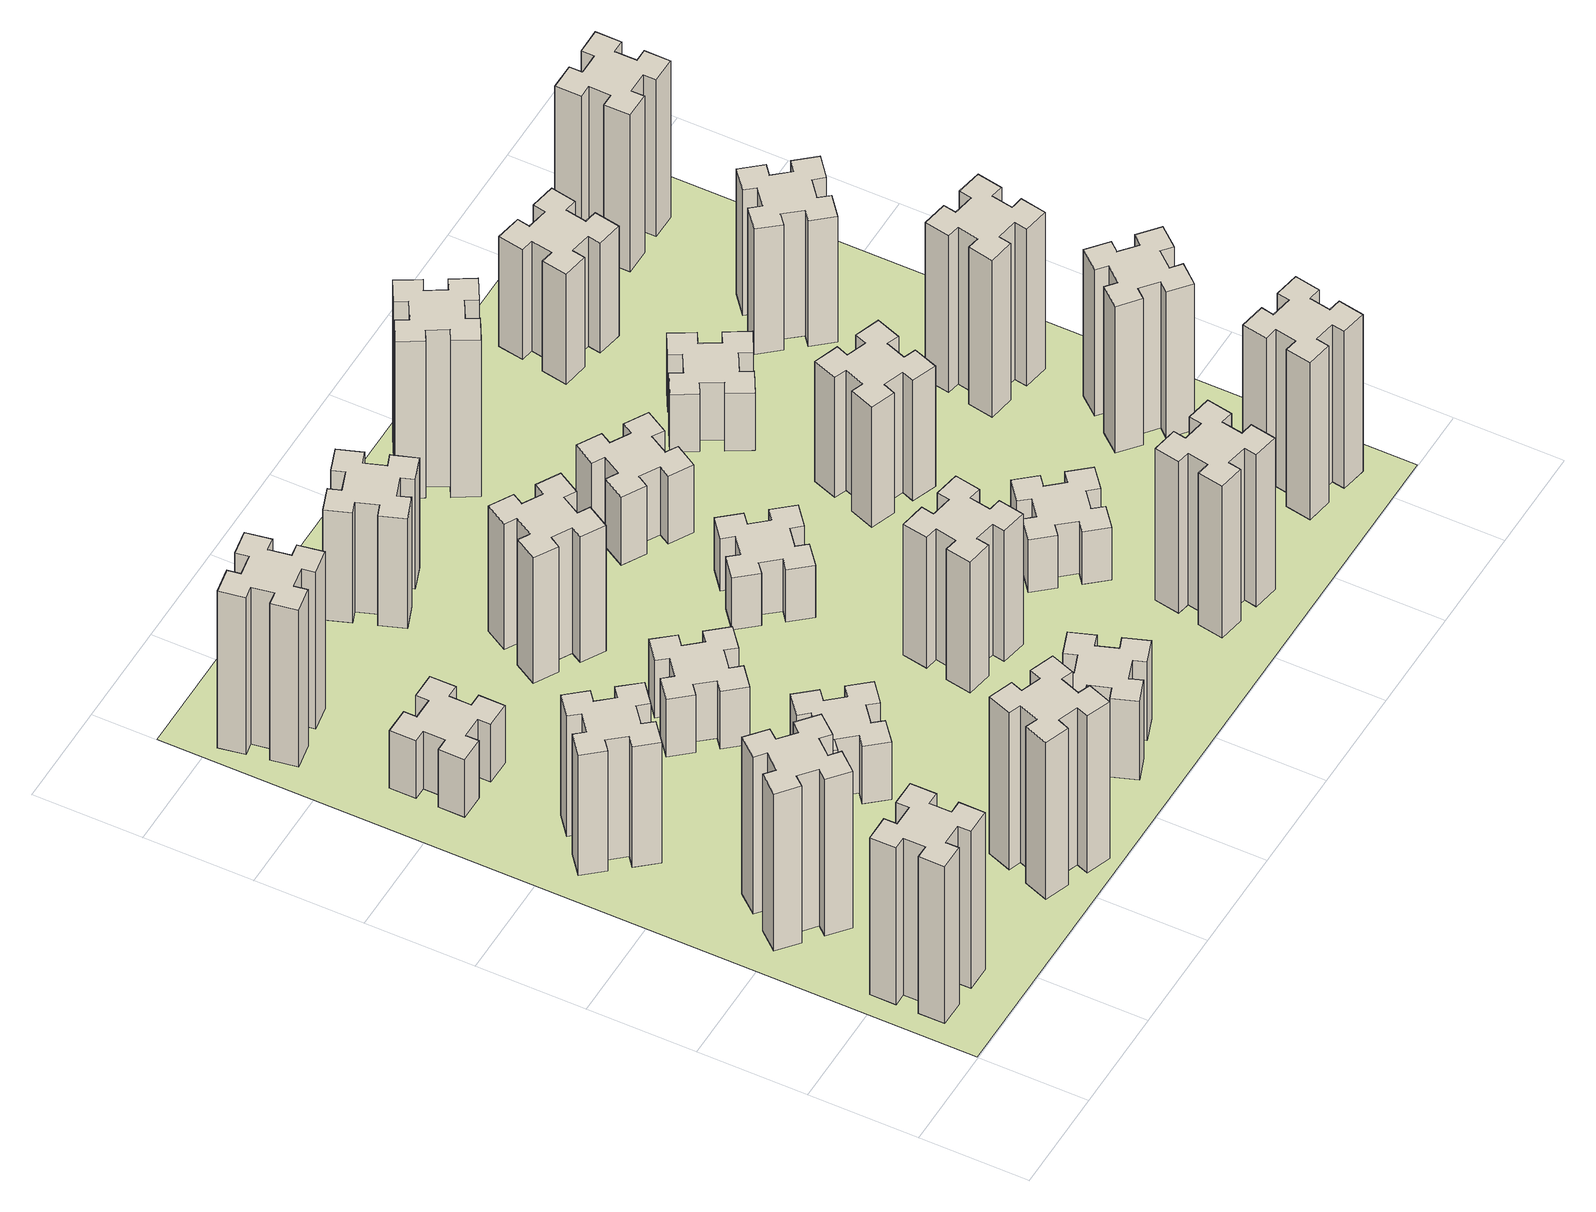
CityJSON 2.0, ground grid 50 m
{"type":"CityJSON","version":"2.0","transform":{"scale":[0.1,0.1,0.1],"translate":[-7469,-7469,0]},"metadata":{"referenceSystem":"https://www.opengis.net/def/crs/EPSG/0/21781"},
"CityObjects":{
"building1":{"type":"Building","attributes":{"class":"1000","function":"1000","usage":"1000","yearOfConstruction":2016,"roofType":"1000","measuredHeight":90,"storeysAboveGround":30,"storeysBelowGround":0},"geometry":[{"type":"Solid","lod":"1","boundaries":[[[[0,1,2,3,4,5,6,7,8,9,10,11,12,13,14,15,16,17,18,19]],[[17,16,20,21]],[[16,15,22,20]],[[15,14,23,22]],[[14,13,24,23]],[[13,12,25,24]],[[12,11,26,25]],[[11,10,27,26]],[[10,9,28,27]],[[9,8,29,28]],[[8,7,30,29]],[[7,6,31,30]],[[6,5,32,31]],[[5,4,33,32]],[[4,3,34,33]],[[3,2,35,34]],[[2,1,36,35]],[[1,0,37,36]],[[0,19,38,37]],[[19,18,39,38]],[[18,17,21,39]],[[24,25,26,27,28,29,30,31,32,33,34,35,36,37,38,39,21,20,22,23]]]]}]},
"building2":{"type":"Building","attributes":{"class":"1000","function":"1000","usage":"1000","yearOfConstruction":2016,"roofType":"1000","measuredHeight":90,"storeysAboveGround":30,"storeysBelowGround":0},"geometry":[{"type":"Solid","lod":"1","boundaries":[[[[40,41,42,43,44,45,46,47,48,49,50,51,52,53,54,55,56,57,58,59]],[[57,56,60,61]],[[56,55,62,60]],[[55,54,63,62]],[[54,53,64,63]],[[53,52,65,64]],[[52,51,66,65]],[[51,50,67,66]],[[50,49,68,67]],[[49,48,69,68]],[[48,47,70,69]],[[47,46,71,70]],[[46,45,72,71]],[[45,44,73,72]],[[44,43,74,73]],[[43,42,75,74]],[[42,41,76,75]],[[41,40,77,76]],[[40,59,78,77]],[[59,58,79,78]],[[58,57,61,79]],[[64,65,66,67,68,69,70,71,72,73,74,75,76,77,78,79,61,60,62,63]]]]}]},
"building3":{"type":"Building","attributes":{"class":"1000","function":"1000","usage":"1000","yearOfConstruction":2016,"roofType":"1000","measuredHeight":69,"storeysAboveGround":30,"storeysBelowGround":0},"geometry":[{"type":"Solid","lod":"1","boundaries":[[[[80,81,82,83,84,85,86,87,88,89,90,91,92,93,94,95,96,97,98,99]],[[97,96,100,101]],[[96,95,102,100]],[[95,94,103,102]],[[94,93,104,103]],[[93,92,105,104]],[[92,91,106,105]],[[91,90,107,106]],[[90,89,108,107]],[[89,88,109,108]],[[88,87,110,109]],[[87,86,111,110]],[[86,85,112,111]],[[85,84,113,112]],[[84,83,114,113]],[[83,82,115,114]],[[82,81,116,115]],[[81,80,117,116]],[[80,99,118,117]],[[99,98,119,118]],[[98,97,101,119]],[[104,105,106,107,108,109,110,111,112,113,114,115,116,117,118,119,101,100,102,103]]]]}]},
"building4":{"type":"Building","attributes":{"class":"1000","function":"1000","usage":"1000","yearOfConstruction":2016,"roofType":"1000","measuredHeight":33,"storeysAboveGround":30,"storeysBelowGround":0},"geometry":[{"type":"Solid","lod":"1","boundaries":[[[[120,121,122,123,124,125,126,127,128,129,130,131,132,133,134,135,136,137,138,139]],[[137,136,140,141]],[[136,135,142,140]],[[135,134,143,142]],[[134,133,144,143]],[[133,132,145,144]],[[132,131,146,145]],[[131,130,147,146]],[[130,129,148,147]],[[129,128,149,148]],[[128,127,150,149]],[[127,126,151,150]],[[126,125,152,151]],[[125,124,153,152]],[[124,123,154,153]],[[123,122,155,154]],[[122,121,156,155]],[[121,120,157,156]],[[120,139,158,157]],[[139,138,159,158]],[[138,137,141,159]],[[144,145,146,147,148,149,150,151,152,153,154,155,156,157,158,159,141,140,142,143]]]]}]},
"building5":{"type":"Building","attributes":{"class":"1000","function":"1000","usage":"1000","yearOfConstruction":2016,"roofType":"1000","measuredHeight":90,"storeysAboveGround":30,"storeysBelowGround":0},"geometry":[{"type":"Solid","lod":"1","boundaries":[[[[160,161,162,163,164,165,166,167,168,169,170,171,172,173,174,175,176,177,178,179]],[[177,176,180,181]],[[176,175,182,180]],[[175,174,183,182]],[[174,173,184,183]],[[173,172,185,184]],[[172,171,186,185]],[[171,170,187,186]],[[170,169,188,187]],[[169,168,189,188]],[[168,167,190,189]],[[167,166,191,190]],[[166,165,192,191]],[[165,164,193,192]],[[164,163,194,193]],[[163,162,195,194]],[[162,161,196,195]],[[161,160,197,196]],[[160,179,198,197]],[[179,178,199,198]],[[178,177,181,199]],[[184,185,186,187,188,189,190,191,192,193,194,195,196,197,198,199,181,180,182,183]]]]}]},
"building6":{"type":"Building","attributes":{"class":"1000","function":"1000","usage":"1000","yearOfConstruction":2016,"roofType":"1000","measuredHeight":90,"storeysAboveGround":30,"storeysBelowGround":0},"geometry":[{"type":"Solid","lod":"1","boundaries":[[[[200,201,202,203,204,205,206,207,208,209,210,211,212,213,214,215,216,217,218,219]],[[217,216,220,221]],[[216,215,222,220]],[[215,214,223,222]],[[214,213,224,223]],[[213,212,225,224]],[[212,211,226,225]],[[211,210,227,226]],[[210,209,228,227]],[[209,208,229,228]],[[208,207,230,229]],[[207,206,231,230]],[[206,205,232,231]],[[205,204,233,232]],[[204,203,234,233]],[[203,202,235,234]],[[202,201,236,235]],[[201,200,237,236]],[[200,219,238,237]],[[219,218,239,238]],[[218,217,221,239]],[[224,225,226,227,228,229,230,231,232,233,234,235,236,237,238,239,221,220,222,223]]]]}]},
"building7":{"type":"Building","attributes":{"class":"1000","function":"1000","usage":"1000","yearOfConstruction":2016,"roofType":"1000","measuredHeight":33,"storeysAboveGround":30,"storeysBelowGround":0},"geometry":[{"type":"Solid","lod":"1","boundaries":[[[[240,241,242,243,244,245,246,247,248,249,250,251,252,253,254,255,256,257,258,259]],[[257,256,260,261]],[[256,255,262,260]],[[255,254,263,262]],[[254,253,264,263]],[[253,252,265,264]],[[252,251,266,265]],[[251,250,267,266]],[[250,249,268,267]],[[249,248,269,268]],[[248,247,270,269]],[[247,246,271,270]],[[246,245,272,271]],[[245,244,273,272]],[[244,243,274,273]],[[243,242,275,274]],[[242,241,276,275]],[[241,240,277,276]],[[240,259,278,277]],[[259,258,279,278]],[[258,257,261,279]],[[264,265,266,267,268,269,270,271,272,273,274,275,276,277,278,279,261,260,262,263]]]]}]},
"building8":{"type":"Building","attributes":{"class":"1000","function":"1000","usage":"1000","yearOfConstruction":2016,"roofType":"1000","measuredHeight":33,"storeysAboveGround":30,"storeysBelowGround":0},"geometry":[{"type":"Solid","lod":"1","boundaries":[[[[280,281,282,283,284,285,286,287,288,289,290,291,292,293,294,295,296,297,298,299]],[[297,296,300,301]],[[296,295,302,300]],[[295,294,303,302]],[[294,293,304,303]],[[293,292,305,304]],[[292,291,306,305]],[[291,290,307,306]],[[290,289,308,307]],[[289,288,309,308]],[[288,287,310,309]],[[287,286,311,310]],[[286,285,312,311]],[[285,284,313,312]],[[284,283,314,313]],[[283,282,315,314]],[[282,281,316,315]],[[281,280,317,316]],[[280,299,318,317]],[[299,298,319,318]],[[298,297,301,319]],[[304,305,306,307,308,309,310,311,312,313,314,315,316,317,318,319,301,300,302,303]]]]}]},
"building9":{"type":"Building","attributes":{"class":"1000","function":"1000","usage":"1000","yearOfConstruction":2016,"roofType":"1000","measuredHeight":45,"storeysAboveGround":30,"storeysBelowGround":0},"geometry":[{"type":"Solid","lod":"1","boundaries":[[[[320,321,322,323,324,325,326,327,328,329,330,331,332,333,334,335,336,337,338,339]],[[337,336,340,341]],[[336,335,342,340]],[[335,334,343,342]],[[334,333,344,343]],[[333,332,345,344]],[[332,331,346,345]],[[331,330,347,346]],[[330,329,348,347]],[[329,328,349,348]],[[328,327,350,349]],[[327,326,351,350]],[[326,325,352,351]],[[325,324,353,352]],[[324,323,354,353]],[[323,322,355,354]],[[322,321,356,355]],[[321,320,357,356]],[[320,339,358,357]],[[339,338,359,358]],[[338,337,341,359]],[[344,345,346,347,348,349,350,351,352,353,354,355,356,357,358,359,341,340,342,343]]]]}]},
"building10":{"type":"Building","attributes":{"class":"1000","function":"1000","usage":"1000","yearOfConstruction":2016,"roofType":"1000","measuredHeight":72,"storeysAboveGround":30,"storeysBelowGround":0},"geometry":[{"type":"Solid","lod":"1","boundaries":[[[[360,361,362,363,364,365,366,367,368,369,370,371,372,373,374,375,376,377,378,379]],[[377,376,380,381]],[[376,375,382,380]],[[375,374,383,382]],[[374,373,384,383]],[[373,372,385,384]],[[372,371,386,385]],[[371,370,387,386]],[[370,369,388,387]],[[369,368,389,388]],[[368,367,390,389]],[[367,366,391,390]],[[366,365,392,391]],[[365,364,393,392]],[[364,363,394,393]],[[363,362,395,394]],[[362,361,396,395]],[[361,360,397,396]],[[360,379,398,397]],[[379,378,399,398]],[[378,377,381,399]],[[384,385,386,387,388,389,390,391,392,393,394,395,396,397,398,399,381,380,382,383]]]]}]},
"building11":{"type":"Building","attributes":{"class":"1000","function":"1000","usage":"1000","yearOfConstruction":2016,"roofType":"1000","measuredHeight":63,"storeysAboveGround":30,"storeysBelowGround":0},"geometry":[{"type":"Solid","lod":"1","boundaries":[[[[400,401,402,403,404,405,406,407,408,409,410,411,412,413,414,415,416,417,418,419]],[[417,416,420,421]],[[416,415,422,420]],[[415,414,423,422]],[[414,413,424,423]],[[413,412,425,424]],[[412,411,426,425]],[[411,410,427,426]],[[410,409,428,427]],[[409,408,429,428]],[[408,407,430,429]],[[407,406,431,430]],[[406,405,432,431]],[[405,404,433,432]],[[404,403,434,433]],[[403,402,435,434]],[[402,401,436,435]],[[401,400,437,436]],[[400,419,438,437]],[[419,418,439,438]],[[418,417,421,439]],[[424,425,426,427,428,429,430,431,432,433,434,435,436,437,438,439,421,420,422,423]]]]}]},
"building12":{"type":"Building","attributes":{"class":"1000","function":"1000","usage":"1000","yearOfConstruction":2016,"roofType":"1000","measuredHeight":75,"storeysAboveGround":30,"storeysBelowGround":0},"geometry":[{"type":"Solid","lod":"1","boundaries":[[[[440,441,442,443,444,445,446,447,448,449,450,451,452,453,454,455,456,457,458,459]],[[457,456,460,461]],[[456,455,462,460]],[[455,454,463,462]],[[454,453,464,463]],[[453,452,465,464]],[[452,451,466,465]],[[451,450,467,466]],[[450,449,468,467]],[[449,448,469,468]],[[448,447,470,469]],[[447,446,471,470]],[[446,445,472,471]],[[445,444,473,472]],[[444,443,474,473]],[[443,442,475,474]],[[442,441,476,475]],[[441,440,477,476]],[[440,459,478,477]],[[459,458,479,478]],[[458,457,461,479]],[[464,465,466,467,468,469,470,471,472,473,474,475,476,477,478,479,461,460,462,463]]]]}]},
"building13":{"type":"Building","attributes":{"class":"1000","function":"1000","usage":"1000","yearOfConstruction":2016,"roofType":"1000","measuredHeight":30,"storeysAboveGround":30,"storeysBelowGround":0},"geometry":[{"type":"Solid","lod":"1","boundaries":[[[[480,481,482,483,484,485,486,487,488,489,490,491,492,493,494,495,496,497,498,499]],[[497,496,500,501]],[[496,495,502,500]],[[495,494,503,502]],[[494,493,504,503]],[[493,492,505,504]],[[492,491,506,505]],[[491,490,507,506]],[[490,489,508,507]],[[489,488,509,508]],[[488,487,510,509]],[[487,486,511,510]],[[486,485,512,511]],[[485,484,513,512]],[[484,483,514,513]],[[483,482,515,514]],[[482,481,516,515]],[[481,480,517,516]],[[480,499,518,517]],[[499,498,519,518]],[[498,497,501,519]],[[504,505,506,507,508,509,510,511,512,513,514,515,516,517,518,519,501,500,502,503]]]]}]},
"building14":{"type":"Building","attributes":{"class":"1000","function":"1000","usage":"1000","yearOfConstruction":2016,"roofType":"1000","measuredHeight":39,"storeysAboveGround":30,"storeysBelowGround":0},"geometry":[{"type":"Solid","lod":"1","boundaries":[[[[520,521,522,523,524,525,526,527,528,529,530,531,532,533,534,535,536,537,538,539]],[[537,536,540,541]],[[536,535,542,540]],[[535,534,543,542]],[[534,533,544,543]],[[533,532,545,544]],[[532,531,546,545]],[[531,530,547,546]],[[530,529,548,547]],[[529,528,549,548]],[[528,527,550,549]],[[527,526,551,550]],[[526,525,552,551]],[[525,524,553,552]],[[524,523,554,553]],[[523,522,555,554]],[[522,521,556,555]],[[521,520,557,556]],[[520,539,558,557]],[[539,538,559,558]],[[538,537,541,559]],[[544,545,546,547,548,549,550,551,552,553,554,555,556,557,558,559,541,540,542,543]]]]}]},
"building15":{"type":"Building","attributes":{"class":"1000","function":"1000","usage":"1000","yearOfConstruction":2016,"roofType":"1000","measuredHeight":87,"storeysAboveGround":30,"storeysBelowGround":0},"geometry":[{"type":"Solid","lod":"1","boundaries":[[[[560,561,562,563,564,565,566,567,568,569,570,571,572,573,574,575,576,577,578,579]],[[577,576,580,581]],[[576,575,582,580]],[[575,574,583,582]],[[574,573,584,583]],[[573,572,585,584]],[[572,571,586,585]],[[571,570,587,586]],[[570,569,588,587]],[[569,568,589,588]],[[568,567,590,589]],[[567,566,591,590]],[[566,565,592,591]],[[565,564,593,592]],[[564,563,594,593]],[[563,562,595,594]],[[562,561,596,595]],[[561,560,597,596]],[[560,579,598,597]],[[579,578,599,598]],[[578,577,581,599]],[[584,585,586,587,588,589,590,591,592,593,594,595,596,597,598,599,581,580,582,583]]]]}]},
"building16":{"type":"Building","attributes":{"class":"1000","function":"1000","usage":"1000","yearOfConstruction":2016,"roofType":"1000","measuredHeight":90,"storeysAboveGround":30,"storeysBelowGround":0},"geometry":[{"type":"Solid","lod":"1","boundaries":[[[[600,601,602,603,604,605,606,607,608,609,610,611,612,613,614,615,616,617,618,619]],[[617,616,620,621]],[[616,615,622,620]],[[615,614,623,622]],[[614,613,624,623]],[[613,612,625,624]],[[612,611,626,625]],[[611,610,627,626]],[[610,609,628,627]],[[609,608,629,628]],[[608,607,630,629]],[[607,606,631,630]],[[606,605,632,631]],[[605,604,633,632]],[[604,603,634,633]],[[603,602,635,634]],[[602,601,636,635]],[[601,600,637,636]],[[600,619,638,637]],[[619,618,639,638]],[[618,617,621,639]],[[624,625,626,627,628,629,630,631,632,633,634,635,636,637,638,639,621,620,622,623]]]]}]},
"building17":{"type":"Building","attributes":{"class":"1000","function":"1000","usage":"1000","yearOfConstruction":2016,"roofType":"1000","measuredHeight":30,"storeysAboveGround":30,"storeysBelowGround":0},"geometry":[{"type":"Solid","lod":"1","boundaries":[[[[640,641,642,643,644,645,646,647,648,649,650,651,652,653,654,655,656,657,658,659]],[[657,656,660,661]],[[656,655,662,660]],[[655,654,663,662]],[[654,653,664,663]],[[653,652,665,664]],[[652,651,666,665]],[[651,650,667,666]],[[650,649,668,667]],[[649,648,669,668]],[[648,647,670,669]],[[647,646,671,670]],[[646,645,672,671]],[[645,644,673,672]],[[644,643,674,673]],[[643,642,675,674]],[[642,641,676,675]],[[641,640,677,676]],[[640,659,678,677]],[[659,658,679,678]],[[658,657,661,679]],[[664,665,666,667,668,669,670,671,672,673,674,675,676,677,678,679,661,660,662,663]]]]}]},
"building18":{"type":"Building","attributes":{"class":"1000","function":"1000","usage":"1000","yearOfConstruction":2016,"roofType":"1000","measuredHeight":69,"storeysAboveGround":30,"storeysBelowGround":0},"geometry":[{"type":"Solid","lod":"1","boundaries":[[[[680,681,682,683,684,685,686,687,688,689,690,691,692,693,694,695,696,697,698,699]],[[697,696,700,701]],[[696,695,702,700]],[[695,694,703,702]],[[694,693,704,703]],[[693,692,705,704]],[[692,691,706,705]],[[691,690,707,706]],[[690,689,708,707]],[[689,688,709,708]],[[688,687,710,709]],[[687,686,711,710]],[[686,685,712,711]],[[685,684,713,712]],[[684,683,714,713]],[[683,682,715,714]],[[682,681,716,715]],[[681,680,717,716]],[[680,699,718,717]],[[699,698,719,718]],[[698,697,701,719]],[[704,705,706,707,708,709,710,711,712,713,714,715,716,717,718,719,701,700,702,703]]]]}]},
"building19":{"type":"Building","attributes":{"class":"1000","function":"1000","usage":"1000","yearOfConstruction":2016,"roofType":"1000","measuredHeight":33,"storeysAboveGround":30,"storeysBelowGround":0},"geometry":[{"type":"Solid","lod":"1","boundaries":[[[[720,721,722,723,724,725,726,727,728,729,730,731,732,733,734,735,736,737,738,739]],[[737,736,740,741]],[[736,735,742,740]],[[735,734,743,742]],[[734,733,744,743]],[[733,732,745,744]],[[732,731,746,745]],[[731,730,747,746]],[[730,729,748,747]],[[729,728,749,748]],[[728,727,750,749]],[[727,726,751,750]],[[726,725,752,751]],[[725,724,753,752]],[[724,723,754,753]],[[723,722,755,754]],[[722,721,756,755]],[[721,720,757,756]],[[720,739,758,757]],[[739,738,759,758]],[[738,737,741,759]],[[744,745,746,747,748,749,750,751,752,753,754,755,756,757,758,759,741,740,742,743]]]]}]},
"building20":{"type":"Building","attributes":{"class":"1000","function":"1000","usage":"1000","yearOfConstruction":2016,"roofType":"1000","measuredHeight":90,"storeysAboveGround":30,"storeysBelowGround":0},"geometry":[{"type":"Solid","lod":"1","boundaries":[[[[760,761,762,763,764,765,766,767,768,769,770,771,772,773,774,775,776,777,778,779]],[[777,776,780,781]],[[776,775,782,780]],[[775,774,783,782]],[[774,773,784,783]],[[773,772,785,784]],[[772,771,786,785]],[[771,770,787,786]],[[770,769,788,787]],[[769,768,789,788]],[[768,767,790,789]],[[767,766,791,790]],[[766,765,792,791]],[[765,764,793,792]],[[764,763,794,793]],[[763,762,795,794]],[[762,761,796,795]],[[761,760,797,796]],[[760,779,798,797]],[[779,778,799,798]],[[778,777,781,799]],[[784,785,786,787,788,789,790,791,792,793,794,795,796,797,798,799,781,780,782,783]]]]}]},
"building21":{"type":"Building","attributes":{"class":"1000","function":"1000","usage":"1000","yearOfConstruction":2016,"roofType":"1000","measuredHeight":63,"storeysAboveGround":30,"storeysBelowGround":0},"geometry":[{"type":"Solid","lod":"1","boundaries":[[[[800,801,802,803,804,805,806,807,808,809,810,811,812,813,814,815,816,817,818,819]],[[817,816,820,821]],[[816,815,822,820]],[[815,814,823,822]],[[814,813,824,823]],[[813,812,825,824]],[[812,811,826,825]],[[811,810,827,826]],[[810,809,828,827]],[[809,808,829,828]],[[808,807,830,829]],[[807,806,831,830]],[[806,805,832,831]],[[805,804,833,832]],[[804,803,834,833]],[[803,802,835,834]],[[802,801,836,835]],[[801,800,837,836]],[[800,819,838,837]],[[819,818,839,838]],[[818,817,821,839]],[[824,825,826,827,828,829,830,831,832,833,834,835,836,837,838,839,821,820,822,823]]]]}]},
"building22":{"type":"Building","attributes":{"class":"1000","function":"1000","usage":"1000","yearOfConstruction":2016,"roofType":"1000","measuredHeight":84,"storeysAboveGround":30,"storeysBelowGround":0},"geometry":[{"type":"Solid","lod":"1","boundaries":[[[[840,841,842,843,844,845,846,847,848,849,850,851,852,853,854,855,856,857,858,859]],[[857,856,860,861]],[[856,855,862,860]],[[855,854,863,862]],[[854,853,864,863]],[[853,852,865,864]],[[852,851,866,865]],[[851,850,867,866]],[[850,849,868,867]],[[849,848,869,868]],[[848,847,870,869]],[[847,846,871,870]],[[846,845,872,871]],[[845,844,873,872]],[[844,843,874,873]],[[843,842,875,874]],[[842,841,876,875]],[[841,840,877,876]],[[840,859,878,877]],[[859,858,879,878]],[[858,857,861,879]],[[864,865,866,867,868,869,870,871,872,873,874,875,876,877,878,879,861,860,862,863]]]]}]},
"building23":{"type":"Building","attributes":{"class":"1000","function":"1000","usage":"1000","yearOfConstruction":2016,"roofType":"1000","measuredHeight":90,"storeysAboveGround":30,"storeysBelowGround":0},"geometry":[{"type":"Solid","lod":"1","boundaries":[[[[880,881,882,883,884,885,886,887,888,889,890,891,892,893,894,895,896,897,898,899]],[[897,896,900,901]],[[896,895,902,900]],[[895,894,903,902]],[[894,893,904,903]],[[893,892,905,904]],[[892,891,906,905]],[[891,890,907,906]],[[890,889,908,907]],[[889,888,909,908]],[[888,887,910,909]],[[887,886,911,910]],[[886,885,912,911]],[[885,884,913,912]],[[884,883,914,913]],[[883,882,915,914]],[[882,881,916,915]],[[881,880,917,916]],[[880,899,918,917]],[[899,898,919,918]],[[898,897,901,919]],[[904,905,906,907,908,909,910,911,912,913,914,915,916,917,918,919,901,900,902,903]]]]}]},
"building24":{"type":"Building","attributes":{"class":"1000","function":"1000","usage":"1000","yearOfConstruction":2016,"roofType":"1000","measuredHeight":72,"storeysAboveGround":30,"storeysBelowGround":0},"geometry":[{"type":"Solid","lod":"1","boundaries":[[[[920,921,922,923,924,925,926,927,928,929,930,931,932,933,934,935,936,937,938,939]],[[937,936,940,941]],[[936,935,942,940]],[[935,934,943,942]],[[934,933,944,943]],[[933,932,945,944]],[[932,931,946,945]],[[931,930,947,946]],[[930,929,948,947]],[[929,928,949,948]],[[928,927,950,949]],[[927,926,951,950]],[[926,925,952,951]],[[925,924,953,952]],[[924,923,954,953]],[[923,922,955,954]],[[922,921,956,955]],[[921,920,957,956]],[[920,939,958,957]],[[939,938,959,958]],[[938,937,941,959]],[[944,945,946,947,948,949,950,951,952,953,954,955,956,957,958,959,941,940,942,943]]]]}]},
"building25":{"type":"Building","attributes":{"class":"1000","function":"1000","usage":"1000","yearOfConstruction":2016,"roofType":"1000","measuredHeight":90,"storeysAboveGround":30,"storeysBelowGround":0},"geometry":[{"type":"Solid","lod":"1","boundaries":[[[[960,961,962,963,964,965,966,967,968,969,970,971,972,973,974,975,976,977,978,979]],[[977,976,980,981]],[[976,975,982,980]],[[975,974,983,982]],[[974,973,984,983]],[[973,972,985,984]],[[972,971,986,985]],[[971,970,987,986]],[[970,969,988,987]],[[969,968,989,988]],[[968,967,990,989]],[[967,966,991,990]],[[966,965,992,991]],[[965,964,993,992]],[[964,963,994,993]],[[963,962,995,994]],[[962,961,996,995]],[[961,960,997,996]],[[960,979,998,997]],[[979,978,999,998]],[[978,977,981,999]],[[984,985,986,987,988,989,990,991,992,993,994,995,996,997,998,999,981,980,982,983]]]]}]},
"landuse1":{"type":"LandUse","attributes":{"name":"plot1","function":"1010"},"geometry":[{"type":"MultiSurface","lod":"1","boundaries":[[[1000,1001,1002,1003]]]}]}
},
"vertices":[
[165,425,0],[165,325,0],[105,325,0],[105,205,0],[225,205,0],[225,265,0],[325,265,0],[325,205,0],[445,205,0],[445,325,0],[385,325,0],[385,425,0],[445,425,0],[445,545,0],[325,545,0],[325,485,0],[225,485,0],[225,545,0],[105,545,0],[105,425,0],[225,485,900],[225,545,900],[325,485,900],[325,545,900],[445,545,900],[445,425,900],[385,425,900],[385,325,900],[445,325,900],[445,205,900],[325,205,900],[325,265,900],[225,265,900],[225,205,900],[105,205,900],[105,325,900],[165,325,900],[165,425,900],[105,425,900],[105,545,900],
[484,1067,0],[408,1132,0],[446,1178,0],[354,1255,0],[277,1163,0],[323,1124,0],[259,1048,0],[213,1086,0],[136,994,0],[228,917,0],[266,963,0],[343,899,0],[304,853,0],[396,776,0],[473,868,0],[427,906,0],[492,983,0],[538,944,0],[615,1036,0],[523,1113,0],[492,983,900],[538,944,900],[427,906,900],[473,868,900],[396,776,900],[304,853,900],[343,899,900],[266,963,900],[228,917,900],[136,994,900],[213,1086,900],[259,1048,900],[323,1124,900],[277,1163,900],[354,1255,900],[446,1178,900],[408,1132,900],[484,1067,900],[523,1113,900],[615,1036,900],
[492,1888,0],[427,1964,0],[473,2003,0],[396,2095,0],[304,2018,0],[343,1972,0],[266,1907,0],[228,1953,0],[136,1876,0],[213,1784,0],[259,1823,0],[323,1746,0],[277,1708,0],[354,1616,0],[446,1693,0],[408,1739,0],[484,1803,0],[523,1757,0],[615,1834,0],[538,1926,0],[484,1803,690],[523,1757,690],[408,1739,690],[446,1693,690],[354,1616,690],[277,1708,690],[323,1746,690],[259,1823,690],[213,1784,690],[136,1876,690],[228,1953,690],[266,1907,690],[343,1972,690],[304,2018,690],[396,2095,690],[473,2003,690],[427,1964,690],[492,1888,690],[538,1926,690],[615,1834,690],
[485,2545,0],[485,2645,0],[545,2645,0],[545,2765,0],[425,2765,0],[425,2705,0],[325,2705,0],[325,2765,0],[205,2765,0],[205,2645,0],[265,2645,0],[265,2545,0],[205,2545,0],[205,2425,0],[325,2425,0],[325,2485,0],[425,2485,0],[425,2425,0],[545,2425,0],[545,2545,0],[425,2485,330],[425,2425,330],[325,2485,330],[325,2425,330],[205,2425,330],[205,2545,330],[265,2545,330],[265,2645,330],[205,2645,330],[205,2765,330],[325,2765,330],[325,2705,330],[425,2705,330],[425,2765,330],[545,2765,330],[545,2645,330],[485,2645,330],[485,2545,330],[545,2545,330],[545,2425,330],
[1029,360,0],[995,266,0],[939,287,0],[897,174,0],[1010,133,0],[1031,189,0],[1125,155,0],[1104,99,0],[1217,57,0],[1258,170,0],[1202,191,0],[1236,285,0],[1292,264,0],[1333,377,0],[1220,418,0],[1200,362,0],[1106,396,0],[1127,452,0],[1014,493,0],[973,380,0],[1106,396,900],[1127,452,900],[1200,362,900],[1220,418,900],[1333,377,900],[1292,264,900],[1236,285,900],[1202,191,900],[1258,170,900],[1217,57,900],[1104,99,900],[1125,155,900],[1031,189,900],[1010,133,900],[897,174,900],[939,287,900],[995,266,900],[1029,360,900],[973,380,900],[1014,493,900],
[158,3365,0],[176,3267,0],[117,3257,0],[137,3138,0],[256,3159,0],[245,3218,0],[344,3236,0],[354,3177,0],[472,3197,0],[451,3316,0],[392,3305,0],[375,3404,0],[434,3414,0],[413,3532,0],[295,3511,0],[305,3452,0],[207,3435,0],[197,3494,0],[78,3473,0],[99,3355,0],[207,3435,900],[197,3494,900],[305,3452,900],[295,3511,900],[413,3532,900],[434,3414,900],[375,3404,900],[392,3305,900],[451,3316,900],[472,3197,900],[354,3177,900],[344,3236,900],[245,3218,900],[256,3159,900],[137,3138,900],[117,3257,900],[176,3267,900],[158,3365,900],[99,3355,900],[78,3473,900],
[1083,1332,0],[1006,1267,0],[968,1313,0],[876,1236,0],[953,1144,0],[999,1183,0],[1063,1106,0],[1017,1068,0],[1094,976,0],[1186,1053,0],[1148,1099,0],[1224,1163,0],[1263,1117,0],[1355,1194,0],[1278,1286,0],[1232,1248,0],[1167,1324,0],[1213,1363,0],[1136,1455,0],[1044,1378,0],[1167,1324,330],[1213,1363,330],[1232,1248,330],[1278,1286,330],[1355,1194,330],[1263,1117,330],[1224,1163,330],[1148,1099,330],[1186,1053,330],[1094,976,330],[1017,1068,330],[1063,1106,330],[999,1183,330],[953,1144,330],[876,1236,330],[968,1313,330],[1006,1267,330],[1083,1332,330],[1044,1378,330],[1136,1455,330],
[1083,1972,0],[1006,1907,0],[968,1953,0],[876,1876,0],[953,1784,0],[999,1823,0],[1063,1746,0],[1017,1708,0],[1094,1616,0],[1186,1693,0],[1148,1739,0],[1224,1803,0],[1263,1757,0],[1355,1834,0],[1278,1926,0],[1232,1888,0],[1167,1964,0],[1213,2003,0],[1136,2095,0],[1044,2018,0],[1167,1964,330],[1213,2003,330],[1232,1888,330],[1278,1926,330],[1355,1834,330],[1263,1757,330],[1224,1803,330],[1148,1739,330],[1186,1693,330],[1094,1616,330],[1017,1708,330],[1063,1746,330],[999,1823,330],[953,1784,330],[876,1876,330],[968,1953,330],[1006,1907,330],[1083,1972,330],[1044,2018,330],[1136,2095,330],
[1765,496,0],[1671,462,0],[1650,518,0],[1537,477,0],[1579,364,0],[1635,385,0],[1669,291,0],[1613,270,0],[1654,157,0],[1767,199,0],[1746,255,0],[1840,289,0],[1860,233,0],[1973,274,0],[1932,387,0],[1876,366,0],[1842,460,0],[1898,480,0],[1857,593,0],[1744,552,0],[1842,460,450],[1898,480,450],[1876,366,450],[1932,387,450],[1973,274,450],[1860,233,450],[1840,289,450],[1746,255,450],[1767,199,450],[1654,157,450],[1613,270,450],[1669,291,450],[1635,385,450],[1579,364,450],[1537,477,450],[1650,518,450],[1671,462,450],[1765,496,450],[1744,552,450],[1857,593,450],
[1314,2666,0],[1227,2716,0],[1257,2768,0],[1153,2828,0],[1093,2724,0],[1145,2694,0],[1095,2607,0],[1043,2637,0],[983,2533,0],[1087,2473,0],[1117,2525,0],[1204,2475,0],[1174,2423,0],[1278,2363,0],[1338,2467,0],[1286,2497,0],[1336,2584,0],[1388,2554,0],[1448,2658,0],[1344,2718,0],[1336,2584,720],[1388,2554,720],[1286,2497,720],[1338,2467,720],[1278,2363,720],[1174,2423,720],[1204,2475,720],[1117,2525,720],[1087,2473,720],[983,2533,720],[1043,2637,720],[1095,2607,720],[1145,2694,720],[1093,2724,720],[1153,2828,720],[1257,2768,720],[1227,2716,720],[1314,2666,720],[1344,2718,720],[1448,2658,720],
[1125,3456,0],[1031,3422,0],[1010,3478,0],[897,3437,0],[939,3324,0],[995,3345,0],[1029,3251,0],[973,3230,0],[1014,3117,0],[1127,3159,0],[1106,3215,0],[1200,3249,0],[1220,3193,0],[1333,3234,0],[1292,3347,0],[1236,3326,0],[1202,3420,0],[1258,3440,0],[1217,3553,0],[1104,3512,0],[1202,3420,630],[1258,3440,630],[1236,3326,630],[1292,3347,630],[1333,3234,630],[1220,3193,630],[1200,3249,630],[1106,3215,630],[1127,3159,630],[1014,3117,630],[973,3230,630],[1029,3251,630],[995,3345,630],[939,3324,630],[897,3437,630],[1010,3478,630],[1031,3422,630],[1125,3456,630],[1104,3512,630],[1217,3553,630],
[2055,1047,0],[2072,1145,0],[2131,1135,0],[2152,1253,0],[2034,1274,0],[2024,1215,0],[1925,1232,0],[1936,1291,0],[1817,1312,0],[1797,1194,0],[1856,1184,0],[1838,1085,0],[1779,1096,0],[1758,977,0],[1877,957,0],[1887,1016,0],[1985,998,0],[1975,939,0],[2093,918,0],[2114,1037,0],[1985,998,750],[1975,939,750],[1887,1016,750],[1877,957,750],[1758,977,750],[1779,1096,750],[1838,1085,750],[1856,1184,750],[1797,1194,750],[1817,1312,750],[1936,1291,750],[1925,1232,750],[2024,1215,750],[2034,1274,750],[2152,1253,750],[2131,1135,750],[2072,1145,750],[2055,1047,750],[2114,1037,750],[2093,918,750],
[1972,1988,0],[1907,2064,0],[1953,2103,0],[1876,2195,0],[1784,2118,0],[1823,2072,0],[1746,2007,0],[1708,2053,0],[1616,1976,0],[1693,1884,0],[1739,1923,0],[1803,1846,0],[1757,1808,0],[1834,1716,0],[1926,1793,0],[1888,1839,0],[1964,1903,0],[2003,1857,0],[2095,1934,0],[2018,2026,0],[1964,1903,300],[2003,1857,300],[1888,1839,300],[1926,1793,300],[1834,1716,300],[1757,1808,300],[1803,1846,300],[1739,1923,300],[1693,1884,300],[1616,1976,300],[1708,2053,300],[1746,2007,300],[1823,2072,300],[1784,2118,300],[1876,2195,300],[1953,2103,300],[1907,2064,300],[1972,1988,300],[2018,2026,300],[2095,1934,300],
[2026,2497,0],[2076,2584,0],[2128,2554,0],[2188,2658,0],[2084,2718,0],[2054,2666,0],[1967,2716,0],[1997,2768,0],[1893,2828,0],[1833,2724,0],[1885,2694,0],[1835,2607,0],[1783,2637,0],[1723,2533,0],[1827,2473,0],[1857,2525,0],[1944,2475,0],[1914,2423,0],[2018,2363,0],[2078,2467,0],[1944,2475,390],[1914,2423,390],[1857,2525,390],[1827,2473,390],[1723,2533,390],[1783,2637,390],[1835,2607,390],[1885,2694,390],[1833,2724,390],[1893,2828,390],[1997,2768,390],[1967,2716,390],[2054,2666,390],[2084,2718,390],[2188,2658,390],[2128,2554,390],[2076,2584,390],[2026,2497,390],[2078,2467,390],[2018,2363,390],
[2596,444,0],[2578,345,0],[2519,356,0],[2498,237,0],[2617,217,0],[2627,276,0],[2725,258,0],[2715,199,0],[2833,178,0],[2854,297,0],[2795,307,0],[2812,405,0],[2871,395,0],[2892,513,0],[2774,534,0],[2764,475,0],[2665,492,0],[2676,551,0],[2557,572,0],[2537,454,0],[2665,492,870],[2676,551,870],[2764,475,870],[2774,534,870],[2892,513,870],[2871,395,870],[2812,405,870],[2795,307,870],[2854,297,870],[2833,178,870],[2715,199,870],[2725,258,870],[2627,276,870],[2617,217,870],[2498,237,870],[2519,356,870],[2578,345,870],[2596,444,870],[2537,454,870],[2557,572,870],
[1844,3556,0],[1757,3506,0],[1727,3558,0],[1623,3498,0],[1683,3394,0],[1735,3424,0],[1785,3337,0],[1733,3307,0],[1793,3203,0],[1897,3263,0],[1867,3315,0],[1954,3365,0],[1984,3313,0],[2088,3373,0],[2028,3477,0],[1976,3447,0],[1926,3534,0],[1978,3564,0],[1918,3668,0],[1814,3608,0],[1926,3534,900],[1978,3564,900],[1976,3447,900],[2028,3477,900],[2088,3373,900],[1984,3313,900],[1954,3365,900],[1867,3315,900],[1897,3263,900],[1793,3203,900],[1733,3307,900],[1785,3337,900],[1735,3424,900],[1683,3394,900],[1623,3498,900],[1727,3558,900],[1757,3506,900],[1844,3556,900],[1814,3608,900],[1918,3668,900],
[2563,1132,0],[2486,1067,0],[2448,1113,0],[2356,1036,0],[2433,944,0],[2479,983,0],[2543,906,0],[2497,868,0],[2574,776,0],[2666,853,0],[2628,899,0],[2704,963,0],[2743,917,0],[2835,994,0],[2758,1086,0],[2712,1048,0],[2647,1124,0],[2693,1163,0],[2616,1255,0],[2524,1178,0],[2647,1124,300],[2693,1163,300],[2712,1048,300],[2758,1086,300],[2835,994,300],[2743,917,300],[2704,963,300],[2628,899,300],[2666,853,300],[2574,776,300],[2497,868,300],[2543,906,300],[2479,983,300],[2433,944,300],[2356,1036,300],[2448,1113,300],[2486,1067,300],[2563,1132,300],[2524,1178,300],[2616,1255,300],
[2682,1771,0],[2716,1865,0],[2772,1844,0],[2813,1957,0],[2700,1998,0],[2680,1942,0],[2586,1976,0],[2607,2032,0],[2494,2073,0],[2453,1960,0],[2509,1940,0],[2475,1846,0],[2419,1867,0],[2377,1754,0],[2490,1713,0],[2511,1769,0],[2605,1735,0],[2584,1679,0],[2697,1637,0],[2738,1750,0],[2605,1735,690],[2584,1679,690],[2511,1769,690],[2490,1713,690],[2377,1754,690],[2419,1867,690],[2475,1846,690],[2509,1940,690],[2453,1960,690],[2494,2073,690],[2607,2032,690],[2586,1976,690],[2680,1942,690],[2700,1998,690],[2813,1957,690],[2772,1844,690],[2716,1865,690],[2682,1771,690],[2738,1750,690],[2697,1637,690],
[2475,2584,0],[2525,2497,0],[2473,2467,0],[2533,2363,0],[2637,2423,0],[2607,2475,0],[2694,2525,0],[2724,2473,0],[2828,2533,0],[2768,2637,0],[2716,2607,0],[2666,2694,0],[2718,2724,0],[2658,2828,0],[2554,2768,0],[2584,2716,0],[2497,2666,0],[2467,2718,0],[2363,2658,0],[2423,2554,0],[2497,2666,330],[2467,2718,330],[2584,2716,330],[2554,2768,330],[2658,2828,330],[2718,2724,330],[2666,2694,330],[2716,2607,330],[2768,2637,330],[2828,2533,330],[2724,2473,330],[2694,2525,330],[2607,2475,330],[2637,2423,330],[2533,2363,330],[2473,2467,330],[2525,2497,330],[2475,2584,330],[2423,2554,330],[2363,2658,330],
[3504,475,0],[3405,492,0],[3416,551,0],[3297,572,0],[3277,454,0],[3336,444,0],[3318,345,0],[3259,356,0],[3238,237,0],[3357,217,0],[3367,276,0],[3465,258,0],[3455,199,0],[3573,178,0],[3594,297,0],[3535,307,0],[3552,405,0],[3611,395,0],[3632,513,0],[3514,534,0],[3552,405,900],[3611,395,900],[3535,307,900],[3594,297,900],[3573,178,900],[3455,199,900],[3465,258,900],[3367,276,900],[3357,217,900],[3238,237,900],[3259,356,900],[3318,345,900],[3336,444,900],[3277,454,900],[3297,572,900],[3416,551,900],[3405,492,900],[3504,475,900],[3514,534,900],[3632,513,900],
[2596,3404,0],[2578,3305,0],[2519,3316,0],[2498,3197,0],[2617,3177,0],[2627,3236,0],[2725,3218,0],[2715,3159,0],[2833,3138,0],[2854,3257,0],[2795,3267,0],[2812,3365,0],[2871,3355,0],[2892,3473,0],[2774,3494,0],[2764,3435,0],[2665,3452,0],[2676,3511,0],[2557,3532,0],[2537,3414,0],[2665,3452,630],[2676,3511,630],[2764,3435,630],[2774,3494,630],[2892,3473,630],[2871,3355,630],[2812,3365,630],[2795,3267,630],[2854,3257,630],[2833,3138,630],[2715,3159,630],[2725,3218,630],[2627,3236,630],[2617,3177,630],[2498,3197,630],[2519,3316,630],[2578,3305,630],[2596,3404,630],[2537,3414,630],[2557,3532,630],
[3487,1006,0],[3552,1083,0],[3598,1044,0],[3675,1136,0],[3583,1213,0],[3544,1167,0],[3468,1232,0],[3506,1278,0],[3414,1355,0],[3337,1263,0],[3383,1224,0],[3319,1148,0],[3273,1186,0],[3196,1094,0],[3288,1017,0],[3326,1063,0],[3403,999,0],[3364,953,0],[3456,876,0],[3533,968,0],[3403,999,840],[3364,953,840],[3326,1063,840],[3288,1017,840],[3196,1094,840],[3273,1186,840],[3319,1148,840],[3383,1224,840],[3337,1263,840],[3414,1355,840],[3506,1278,840],[3468,1232,840],[3544,1167,840],[3583,1213,840],[3675,1136,840],[3598,1044,840],[3552,1083,840],[3487,1006,840],[3533,968,840],[3456,876,840],
[3267,1656,0],[3365,1638,0],[3355,1579,0],[3473,1558,0],[3494,1677,0],[3435,1687,0],[3452,1785,0],[3511,1775,0],[3532,1893,0],[3414,1914,0],[3404,1855,0],[3305,1872,0],[3316,1931,0],[3197,1952,0],[3177,1834,0],[3236,1824,0],[3218,1725,0],[3159,1736,0],[3138,1617,0],[3257,1597,0],[3218,1725,900],[3159,1736,900],[3236,1824,900],[3177,1834,900],[3197,1952,900],[3316,1931,900],[3305,1872,900],[3404,1855,900],[3414,1914,900],[3532,1893,900],[3511,1775,900],[3452,1785,900],[3435,1687,900],[3494,1677,900],[3473,1558,900],[3355,1579,900],[3365,1638,900],[3267,1656,900],[3257,1597,900],[3138,1617,900],
[3203,2712,0],[3126,2647,0],[3088,2693,0],[2996,2616,0],[3073,2524,0],[3119,2563,0],[3183,2486,0],[3137,2448,0],[3214,2356,0],[3306,2433,0],[3268,2479,0],[3344,2543,0],[3383,2497,0],[3475,2574,0],[3398,2666,0],[3352,2628,0],[3287,2704,0],[3333,2743,0],[3256,2835,0],[3164,2758,0],[3287,2704,720],[3333,2743,720],[3352,2628,720],[3398,2666,720],[3475,2574,720],[3383,2497,720],[3344,2543,720],[3268,2479,720],[3306,2433,720],[3214,2356,720],[3137,2448,720],[3183,2486,720],[3119,2563,720],[3073,2524,720],[2996,2616,720],[3088,2693,720],[3126,2647,720],[3203,2712,720],[3164,2758,720],[3256,2835,720],
[3285,3325,0],[3385,3325,0],[3385,3265,0],[3505,3265,0],[3505,3385,0],[3445,3385,0],[3445,3485,0],[3505,3485,0],[3505,3605,0],[3385,3605,0],[3385,3545,0],[3285,3545,0],[3285,3605,0],[3165,3605,0],[3165,3485,0],[3225,3485,0],[3225,3385,0],[3165,3385,0],[3165,3265,0],[3285,3265,0],[3225,3385,900],[3165,3385,900],[3225,3485,900],[3165,3485,900],[3165,3605,900],[3285,3605,900],[3285,3545,900],[3385,3545,900],[3385,3605,900],[3505,3605,900],[3505,3485,900],[3445,3485,900],[3445,3385,900],[3505,3385,900],[3505,3265,900],[3385,3265,900],[3385,3325,900],[3285,3325,900],[3285,3265,900],[3165,3265,900],
[5,3705,0],[3705,3705,0],[3705,5,0],[5,5,0]
]}
